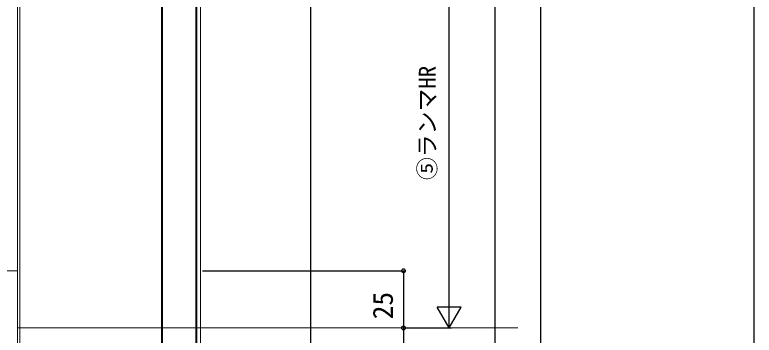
# Model space of a CAD drawing. Units: millimetres, scale not verified. Extents: x -525 to 525, y -783 to 779.
# Drawn here: x 201.6 to 525, y 182 to 322.3 of the extents above; entities that cross this region are included whole.
import ezdxf
from ezdxf.enums import TextEntityAlignment as Align

# ---------------------------------------------------------------- set-up
doc = ezdxf.new("R2010")
doc.units = ezdxf.units.MM
doc.header["$LTSCALE"] = 4
doc.layers.add('0-3_YKK_11', color=211, linetype='Continuous', lineweight=18)
doc.layers.add('0-5_YKK_12', color=2, linetype='Continuous', lineweight=18)
for name, color, linetype in [('0-7_YKK_D', 6, 'Continuous'), ('0-8_YKK_ZWAK', 7, 'Continuous'), ('0-9_YSS_K', 3, 'Continuous')]:
    doc.layers.add(name, color=color, linetype=linetype)
doc.styles.add('ＭＳ ゴシック', font='')
doc.styles.get('ＭＳ ゴシック').set_extended_font_data('MS Gothic')

msp = doc.modelspace()

# ---------------------------------------------------------------- linework, layer by layer
at = {"layer": '0-3_YKK_11'}
msp.add_lwpolyline([(202.781, 160.247), (202.781, 210.247), (172.781, 210.247), (172.781, 209.047), (171.281, 209.047), (171.281, 205.047), (172.281, 205.047), (172.281, 208.047), (173.781, 208.047), (173.781, 209.047), (176.081, 209.047), (176.081, 189.947), (174.381, 188.247), (169.481, 188.247), (169.481, 187.147)], dxfattribs=at)
at = {"layer": '0-5_YKK_12'}
for p, q in [((203.781, -281.53), (203.781, 556.609)), ((280.781, -189.753), (280.781, 400.247)), ((281.281, -189.753), (281.281, 400.247)), ((282.781, -189.753), (282.781, 400.247)), ((265.781, -189.753), (265.781, 345.247)), ((266.281, -189.753), (266.281, 345.247)), ((202.781, 209.747), (202.781, 326.747)), ((202.281, 210.247), (202.781, 210.247)), ((202.781, 185.247), (421.62, 185.247))]:
    msp.add_line(p, q, dxfattribs=at)
at = {"layer": '0-7_YKK_D'}
for p, q in [((431.62, -199.253), (431.62, 384.747)), ((391.62, 195.746), (391.62, 374.747)), ((411.62, 374.747), (411.62, -199.253)), ((283.781, 210.247), (372.62, 210.247)), ((371.62, 210.247), (371.62, 185.247)), ((391.62, 185.246), (391.62, 203.433)), ((391.62, 185.246), (386.37, 194.339)), ((396.87, 194.339), (386.37, 194.339)), ((391.62, 185.246), (396.87, 194.339)), ((371.62, 185.246), (371.62, 160.247)), ((372.62, 185.246), (392.62, 185.246))]:
    msp.add_line(p, q, dxfattribs=at)
for centre in [(371.62, 210.247), (371.62, 185.247), (371.62, 185.246)]:
    msp.add_circle(centre, 0.85, dxfattribs=at)
at = {"layer": '0-8_YKK_ZWAK'}
msp.add_lwpolyline([(-525, -782.7), (525, -782.7), (525, 747.3)], dxfattribs=at)
at = {"layer": '0-9_YSS_K'}
msp.add_line((330.961, 420.247), (330.961, -189.753), dxfattribs=at)

# ---------------------------------------------------------------- texts
at = {"layer": '0-7_YKK_D', "style": 'ＭＳ ゴシック'}
for s, height, p in [('⑤ランマHR', 7.331, (387.859, 249.962)), ('25', 8.798, (369.62, 189.02))]:
    msp.add_text(s, height=height, rotation=90, dxfattribs=at).set_placement(p, align=Align.BOTTOM_LEFT)

doc.saveas('drawing.dxf')
